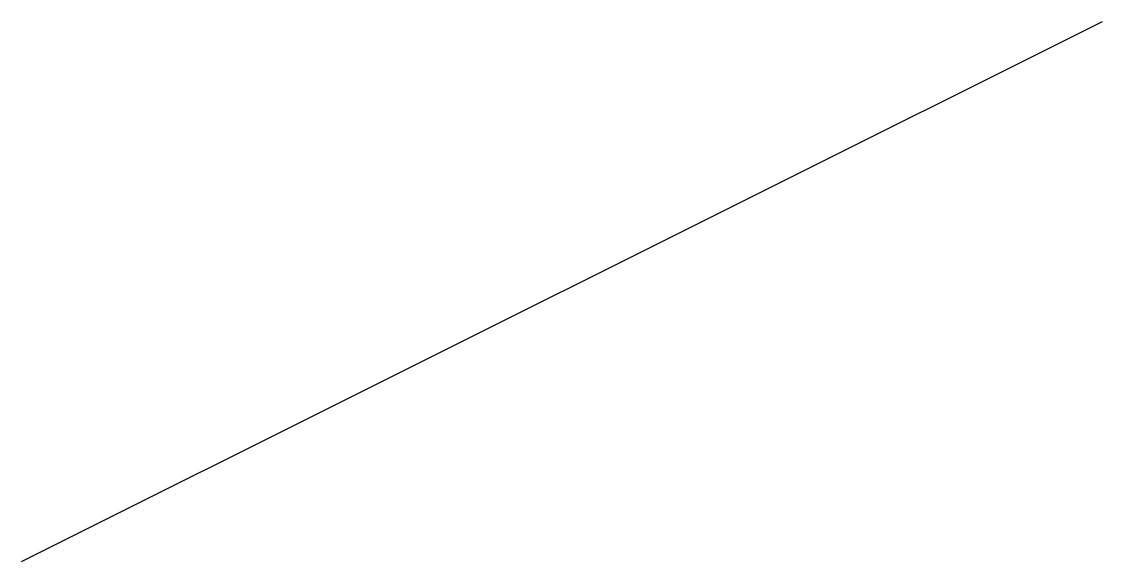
# Model space of a CAD drawing. Units: millimetres at full size, sheet at 1:50. Extents: x -500 to 500, y -250 to 250.
import ezdxf

# ---------------------------------------------------------------- set-up
doc = ezdxf.new("R2010")
doc.units = ezdxf.units.MM
doc.header["$LTSCALE"] = 50
doc.layers.add('2-5_層2-5', color=4, linetype='Continuous')

msp = doc.modelspace()

# ---------------------------------------------------------------- linework, layer by layer
at = {"layer": '2-5_層2-5'}
msp.add_line((-500, -250), (500, 250), dxfattribs=at)

doc.saveas('drawing.dxf')
